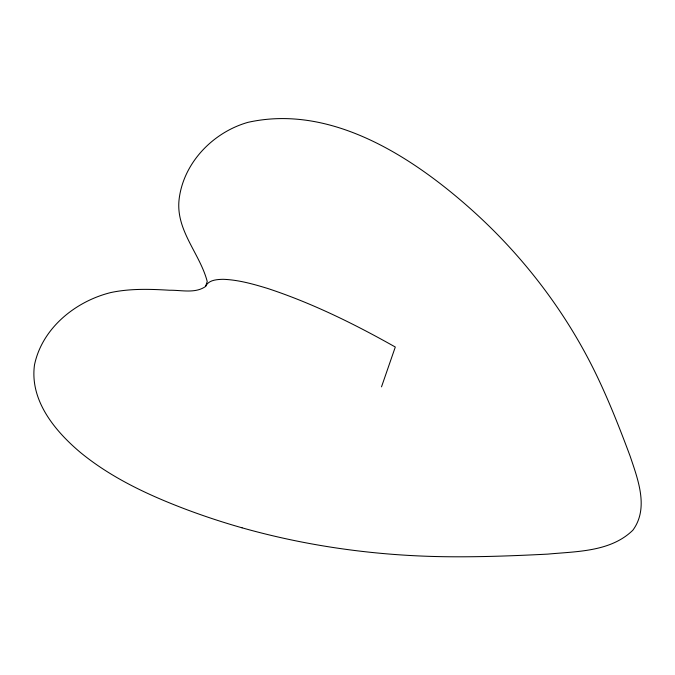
<?xml version="1.0" encoding="UTF-8"?>
<svg xmlns="http://www.w3.org/2000/svg" width="675" height="675" viewBox="0 0 675 675"><rect width="100%" height="100%" fill="white"/><g stroke="black" fill="none" stroke-linecap="round" stroke-linejoin="round"><path stroke-width="1.01" d="M242.055 527.816A496.353 346.663 19.1 0 1 185.532 509.195C148.34 495.07 111.62 478.018 80.646 452.655C55.088 431.207 29.599 400.604 34.484 364.964C42.12 328.075 75.608 301.185 111.029 292.503C130.267 288.461 150.019 289.069 169.526 290.242C181.389 290.014 195.126 293.76 205.563 286.495L207.225 281.5C199.91 253.387 175.323 230.099 179.153 198.948C183.676 162.489 213.216 132.232 247.936 122.352C322.726 105.68 395.744 147.015 451.828 192.839A496.353 346.663 19.1 0 1 492.868 229.854C535.359 272.261 570.907 321.705 596.877 375.848C609.407 402.022 620.038 429.055 630.155 456.233C637.909 479.377 649.105 508.157 632.855 530.212C610.605 551.947 576.754 551.365 547.763 554.116C513.413 555.862 479.031 557.17 444.639 556.706C376.262 555.711 307.901 546.396 242.055 527.816M381.51 386.851L395.297 347.026C354.51 324.034 312.255 303.151 267.705 288.47C253.159 284.04 238.326 279.83 223.045 279.298C216.793 279.492 208.499 279.897 205.563 286.495"/></g></svg>
